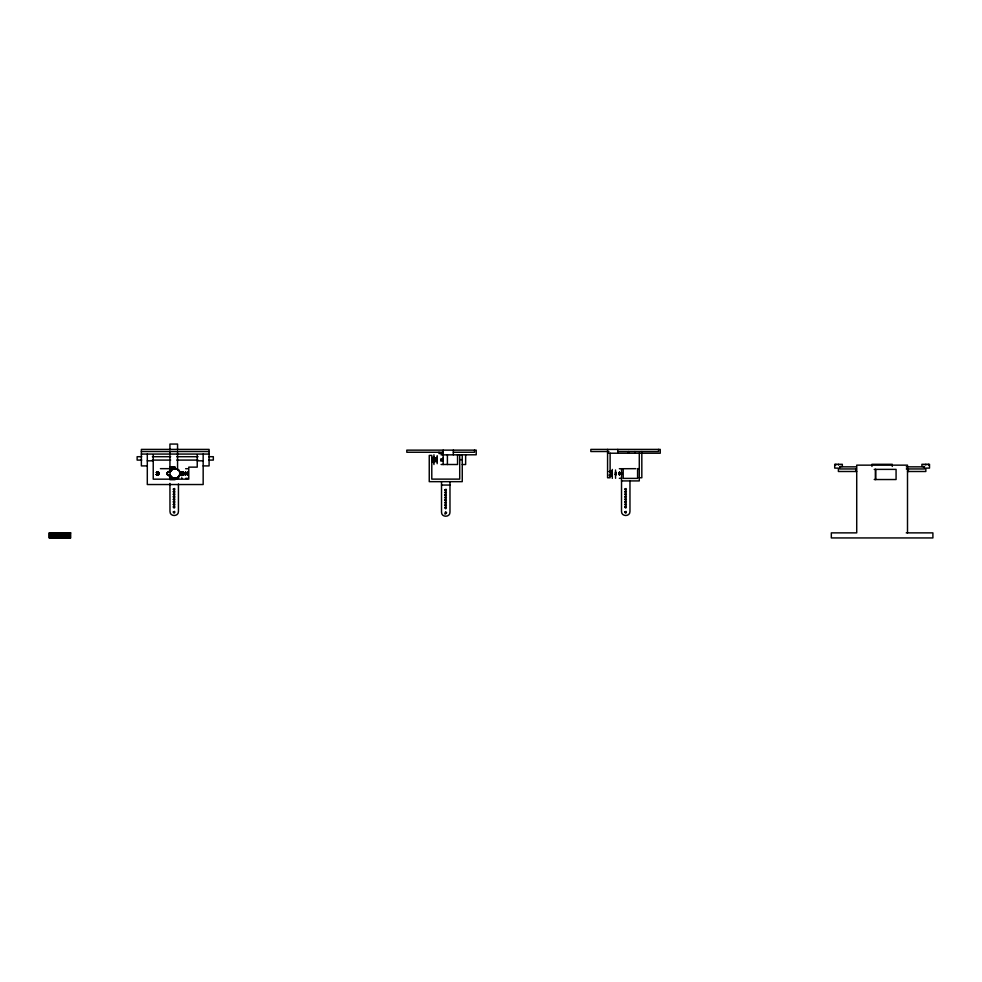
<?xml version="1.0" encoding="UTF-8"?>
<svg xmlns="http://www.w3.org/2000/svg" width="982" height="982" viewBox="0 0 982 982"><rect width="100%" height="100%" fill="white"/><g stroke="black" fill="none" stroke-linecap="round" stroke-linejoin="round"><path stroke-width="1.47" d="M181.854 471.802L181.854 475.239L184.113 474.564L181.731 474.687L181.375 472.661L184.027 472.465M179.878 473.79C179.767 475.263 179.964 470.439 179.804 474.809C179.313 464.056 180.357 482.923 179.657 471.802M158.924 474.38C160.262 472.784 157.28 471.458 156.924 472.686C158.446 470.82 160.471 474.416 158.127 474.846C152.726 473.913 162.251 475.595 158.127 472.219C154.984 473.25 159.28 471.164 159.231 473.52C159.379 475.828 155.058 473.925 158.127 474.846C162.275 471.556 152.959 473.054 157.893 472.17M181.854 473.68L181.854 474.76L181.854 472.232L181.817 473.263L181.866 472.232L181.83 472.956L182.173 472.195L183.634 472.821M181.83 472.342L181.915 472.575M615.604 473.57L615.653 474.809L615.604 471.802L615.604 475.239L615.518 471.323M158.127 474.846C152.664 473.987 162.386 475.386 157.893 472.219C154.1 473.84 158.654 470.918 159.231 473.52M181.768 475.718L181.817 473.79M181.768 477.706L181.915 478.381M184.051 474.576L181.277 474.183L181.94 472.256L183.929 472.673L182.861 472.244L181.375 472.661L181.253 474.196L184.064 474.637L181.78 474.134M615.591 478.308L615.518 477.399M615.567 473.79L615.604 474.809L615.604 473.68M179.866 473.95C179.878 476.736 179.78 470.55 179.866 473.103M441.065 464.486L457.551 464.511L457.551 454.875M619.323 478.308L621.52 478.332M437.211 460.349L437.248 462.117L437.248 461.466M179.866 474.76L179.362 475.718L179.841 474.134M181.731 474.687L181.56 472.514L183.99 472.563L181.56 472.514L181.768 474.416M615.567 474.416L615.677 474.76M156.911 472.673C153.978 472.575 162.104 472.06 157.893 474.871M181.118 473.287L181.756 474.65L183.99 474.478M615.579 472.956L615.518 472.624M185.659 473.975L185.659 472.17L185.659 474.846L185.659 472.182L185.672 474.171L185.745 473.52M187.722 474.146L187.771 472.17L187.771 474.871L187.771 472.195M441.163 459.024L441.078 461.012L441.078 458.876M443.177 459.662L443.189 458.299L443.189 461.012L443.189 458.324L443.189 461L443.189 459.895M619.495 474.146L619.495 472.256L619.409 474.846L619.409 472.182L619.409 474.858L619.495 473.299M621.508 472.281L621.52 474.834M619.409 472.723L619.421 472.588M156.285 474.527L159.01 474.171L158.127 472.195M187.758 473.962L187.771 474.858L187.722 473.95M443.127 460.619L443.127 460.092M168.806 475.583C161.772 472.207 177.533 469.052 167.419 472.489C166.142 475.202 169.26 475.521 170.819 475.951C171.175 475.3 166.744 476.16 167.149 473.52M433.934 457.44L433.958 462.092L433.897 457.231M157.083 472.526L158.863 472.71L158.703 474.49L156.604 474.22L158.703 474.49L158.703 472.551L156.825 472.661M437.223 456.863L437.248 462.117M619.421 474.76L619.409 474.822M185.696 472.403L185.672 474.822M187.722 468.709L185.623 468.709M433.958 460.767L433.884 461.945L433.897 460.46M615.518 475.718L615.53 474.134M441.09 460.951L441.127 460.656M619.347 468.733L635.857 468.672M433.909 459.38L433.934 457.514L433.909 461.786M443.127 459.024L443.177 458.373L443.127 459.441M621.52 474.183L621.471 474.146M621.508 472.649L621.471 474.723M187.734 472.317L187.722 472.821M169.505 475.607L170.131 475.484L167.627 474.834M159.059 474.196C155.279 474.576 158.36 475.484 159.207 473.287M433.958 460.668L433.897 461.7L433.934 461.061M187.734 472.747L187.722 473.52M156.248 474.576L156.825 474.38M169.996 471.421L167.48 472.526M187.722 474.772L187.734 474.159M441.078 454.875L476.221 454.789L476.221 450.137L406.806 450.137L406.806 452.248L442.931 452.248M167.21 473.52L167.271 472.821M437.236 458.962L437.211 457.514L437.248 460.693M437.236 457.624L437.211 457.428M181.093 473.52C187.476 471.495 179.178 471.63 181.56 474.527M176.294 468.709L173.581 468.868L177.128 469.138L175.815 468.709L176.515 468.868M179.743 474.687L178.97 476.356L179.804 474.416M169.996 475.619L171.028 476.307M187.746 478.369L185.745 478.332M183.818 474.318L182.406 474.822M183.524 474.318L181.314 474.159L181.584 472.538L183.45 472.71L182.406 472.244L181.314 472.894L181.314 474.159L183.585 474.318L181.4 474.367M160.422 468.66L175.974 468.672M169.505 471.434C173.863 470.538 164.534 472.907 168.818 471.495M170.512 471.36L169.849 471.483L171.04 470.722M181.952 472.281C181.363 475.84 180.479 473.705 182.627 472.268M176.539 478.234L177.963 477.399L175.177 478.381L176.171 478.344L169.935 478.516M167.308 472.833L168.487 471.606M174.857 468.66L173.74 468.733L175.79 468.672M158.568 472.354L157.267 472.403M174.354 468.684L173.74 468.66L174.538 468.672M182.186 474.772L183.376 474.367M174.096 468.733L173.875 468.721M174.857 478.381L173.581 478.173L176.294 478.357L172.832 477.866L176.527 478.209M621.545 468.66L621.508 511.401C621.262 516.851 630.223 516.851 629.965 511.401L629.965 480.922M175.729 478.344L173.74 478.308L176.306 478.381M170.279 471.569L170.684 471.36M174.563 478.369L173.74 478.357M173.826 478.295L173.974 478.295M445.754 512.972C446.65 508.516 442.784 517.305 446.65 512.739M179.78 472.342C180.197 473.754 179.24 470.685 179.731 472.317M175.938 478.357L175.422 478.369M437.174 457.87L437.236 458.631M141.371 451.524L209.092 451.524M608.901 451.524L590.845 451.524L590.845 449.4L660.248 449.4L660.248 453.218L607.576 453.218M617.739 451.524L658.554 451.524L658.554 449.4M453.328 452.248L474.527 452.248L474.527 450.137M141.371 454.065L209.092 454.065M141.715 456.704L137.136 456.704L137.136 460.092L141.715 460.092M152.382 456.704L170.659 456.704M176.76 456.704L198.082 456.704M208.749 456.704L213.327 456.704L213.327 460.092L208.749 460.092M432.252 457.943L434.94 457.943M432.252 458.619L434.94 458.619M432.252 458.754L434.94 458.925M432.252 459.146L434.94 459.146M432.252 459.306L434.94 459.306M432.252 459.539L434.94 459.453M432.252 459.723L434.94 459.723M459.711 459.65L462.252 459.65M432.252 459.883L434.94 459.883M152.382 460.092L170.659 460.092M176.76 460.092L198.082 460.092M432.252 460.079L434.94 460.165M432.252 460.288L434.94 460.288M432.252 460.435L434.94 460.435M432.252 460.668L434.94 460.668M147.3 460.828L153.229 460.828M197.235 460.828L203.164 460.828M434.94 460.926L432.252 460.803L434.94 460.754M432.252 461.601L434.94 461.54M462.252 464.535L465.64 464.535L465.64 454.789M147.3 465.91L141.371 465.91L141.371 449.4L209.092 449.4L209.092 465.91L203.164 465.91M839.794 466.843L856.414 466.843M906.3 466.843L924.43 466.843M169.935 466.966L175.017 466.966L175.017 469.151M169.935 467.371L175.017 467.371M169.935 468.537L175.962 468.66M639.282 468.66L637.588 468.66L637.588 478.394L623.202 478.394L623.202 468.647M169.935 468.893L175.017 468.893M856.414 468.954L839.794 468.954L839.794 466.425L842.335 466.425L842.335 464.302L834.712 464.302L834.712 468.107L838.395 468.107L838.395 471.495L856.697 471.495M906.3 468.954L924.43 468.954L924.43 466.425L921.902 466.425L921.902 464.302L929.512 464.302L929.512 468.107L925.83 468.107L925.83 471.495L907.528 471.495M874.213 469.384L896.075 469.384L896.075 479.535L874.213 479.535M609.245 471.434L610.939 471.434L610.939 475.632L609.245 475.632M609.245 474.797L611.933 474.871M639.282 477.768L641.823 477.768L641.823 451.524M169.935 477.915L175.017 477.915M169.935 478.16L175.017 478.16M621.508 480.922L639.282 480.922L639.282 453.218M441.519 485.047L449.977 485.047M70.692 532.87L49.1 532.87L49.1 537.94L70.692 537.94L70.643 532.87M906.239 532.87L932.9 532.87L932.9 537.94L831.324 537.94L831.324 532.87L856.721 532.87L856.721 465.149L907.503 465.149L907.503 532.87M168.474 475.448L169.162 475.546L167.247 473.864M172.488 477.682L171.396 476.773L172.231 477.51M167.664 474.809L168.155 475.3L167.333 474.208M179.006 470.734L178.38 470.01L178.97 470.685M612.228 472.391L612.302 470.685M928.371 464.302L928.371 465.149M925.83 464.302L925.83 465.149M908.35 468.954L908.35 471.495M892.27 466.425L892.27 464.302L871.955 464.302L871.955 466.425M875.76 469.384L875.76 479.535M875.343 469.384L875.343 479.535M855.874 468.954L855.874 471.495M838.395 464.302L838.395 465.149M835.854 464.302L835.854 465.149M634.863 451.524L634.863 453.218M628.505 451.524L628.505 453.218M617.739 449.4L617.739 453.218M615.518 470.01L615.518 470.844M615.518 476.196L615.518 477.031M612.302 469.433L612.302 470.206M612.302 472.919L612.302 474.122M612.302 474.723L612.302 476.356M612.302 476.835L612.302 478.381M611.786 470.648L611.786 476.405M610.117 453.218L610.117 477.768L607.576 477.768L607.576 449.4M462.252 454.789L462.252 481.659L429.244 481.659L429.244 455.415L431.785 455.415L431.785 479.118L459.711 479.118L459.711 455.427M453.328 450.137L453.328 454.789M449.977 481.659L449.977 512.125C450.235 517.588 441.262 517.588 441.519 512.125L441.519 481.659M447.399 454.789L447.399 464.535M443.177 450.137L443.177 464.535M442.366 452.248L442.366 453.524L438.979 453.524L438.979 452.248M437.174 455.611L437.174 456.397M437.174 462.915L437.174 463.7M433.958 454.801L433.958 456.348M433.958 456.814L433.958 462.497M433.958 462.964L433.958 464.523M433.455 456.765L433.455 462.522M432.608 457.551L432.608 461.749M203.164 454.065L203.164 484.531L147.3 484.531L147.3 454.065M197.235 454.912L197.235 467.137L188.777 467.137L188.777 479.167L153.229 479.167L153.229 454.912M178.552 477.682L178.552 478.381M178.442 483.979L178.442 511.401C178.699 516.851 169.726 516.851 169.984 511.401L169.935 483.402M177.558 449.977L177.558 444.06L169.935 444.06L169.935 449.977M177.558 451.524L177.558 467.751M177.558 468.451L177.558 469.126M177.558 477.927L177.558 478.602M175.017 477.706L175.017 479.707L169.935 479.695L169.935 477.706M169.935 451.524L169.935 469.151M70.274 532.87L70.274 537.94M69.403 532.87L69.403 537.94M69.157 532.87L69.157 537.94M68.114 532.87L68.114 537.94M67.783 532.87L67.684 537.94M67.267 532.87L67.267 537.94M66.469 532.87L66.432 537.94M66.064 532.87L66.064 537.94M64.886 532.87L64.886 537.94M64.53 532.87L64.53 537.94M64.076 532.87L64.076 537.94M63.13 532.87L63.13 537.94M62.455 532.87L62.394 537.94M61.903 532.87L61.903 537.94M61.228 532.87L61.228 537.94M60.528 532.87L60.528 537.94M60.148 532.87L60.148 537.94M59.644 532.87L59.644 537.94M59.264 532.87L59.264 537.94M58.576 532.87L58.576 537.94M57.889 532.87L57.889 537.94M57.398 532.87L57.337 537.94M56.674 532.87L56.674 537.94M55.716 532.87L55.716 537.94M55.262 532.87L55.262 537.94M54.906 532.87L54.906 537.94M53.728 532.87L53.728 537.94M53.372 532.87L53.335 537.94M52.525 532.87L52.525 537.94M52.12 532.87L52.12 537.94M52.021 532.87L52.021 537.94M51.678 532.87L51.678 537.94M50.647 532.87L50.647 537.94M50.389 532.87L50.389 537.94M49.677 532.87L49.677 537.94M49.517 532.87L49.517 537.94M173.323 489.134C174.415 492.706 176.109 486.667 173.323 489.134M173.323 491.675C174.415 495.247 176.109 489.208 173.323 491.675M173.323 494.216C174.415 497.788 176.109 491.749 173.323 494.216M173.323 496.757C174.415 500.329 176.109 494.277 173.323 496.757M173.323 499.298C174.415 502.87 176.109 496.818 173.323 499.298M173.323 501.839C174.415 505.411 176.109 499.359 173.323 501.839M173.323 504.38C174.415 507.952 176.109 501.9 173.323 504.38M173.323 506.921C174.415 510.48 176.109 504.441 173.323 506.921M173.323 511.99C174.415 515.562 176.109 509.523 173.323 511.99M444.858 489.871C445.951 493.443 447.645 487.391 444.858 489.871M444.858 492.412C445.951 495.971 447.645 489.932 444.858 492.412M444.858 494.953C445.951 498.512 447.645 492.473 444.858 494.953M444.858 497.481C445.951 501.053 447.645 495.014 444.858 497.481M444.858 500.022C445.951 503.594 447.645 497.555 444.858 500.022M444.858 502.563C445.951 506.135 447.645 500.083 444.858 502.563M444.858 505.104C445.951 508.676 447.645 502.624 444.858 505.104M444.858 507.645C445.951 511.217 447.645 505.165 444.858 507.645M624.847 489.134C625.939 492.706 627.633 486.667 624.847 489.134M624.847 491.675C625.939 495.247 627.633 489.208 624.847 491.675M624.847 494.216C625.939 497.788 627.633 491.749 624.847 494.216M624.847 496.757C625.939 500.329 627.633 494.277 624.847 496.757M624.847 499.298C625.939 502.87 627.633 496.818 624.847 499.298M624.847 501.839C625.939 505.411 627.633 499.359 624.847 501.839M624.847 504.38C625.939 507.952 627.633 501.9 624.847 504.38M624.847 506.921C625.939 510.48 627.633 504.441 624.847 506.921M624.847 511.99C625.939 515.562 627.633 509.523 624.847 511.99M179.092 476.196L177.656 477.608L179.092 476.196M171.58 470.071L173.016 469.089L171.58 470.071M434.94 457.637L432.252 457.722L434.94 457.747M434.94 458.312L432.252 458.287L434.94 458.373M434.94 461.172L432.252 461.172L434.94 461.233M434.94 461.749L432.252 461.749L434.94 461.736M611.933 471.606L609.245 471.606L611.933 471.642M177.079 469.114L177.963 469.654L177.079 469.114M177.816 469.531L178.589 470.206L177.816 469.531M172.476 477.927A5.082 5.082 0 0 0 180.099 473.533A5.082 5.082 0 0 0 172.476 469.126A5.082 5.082 0 0 0 172.476 477.927"/></g></svg>
